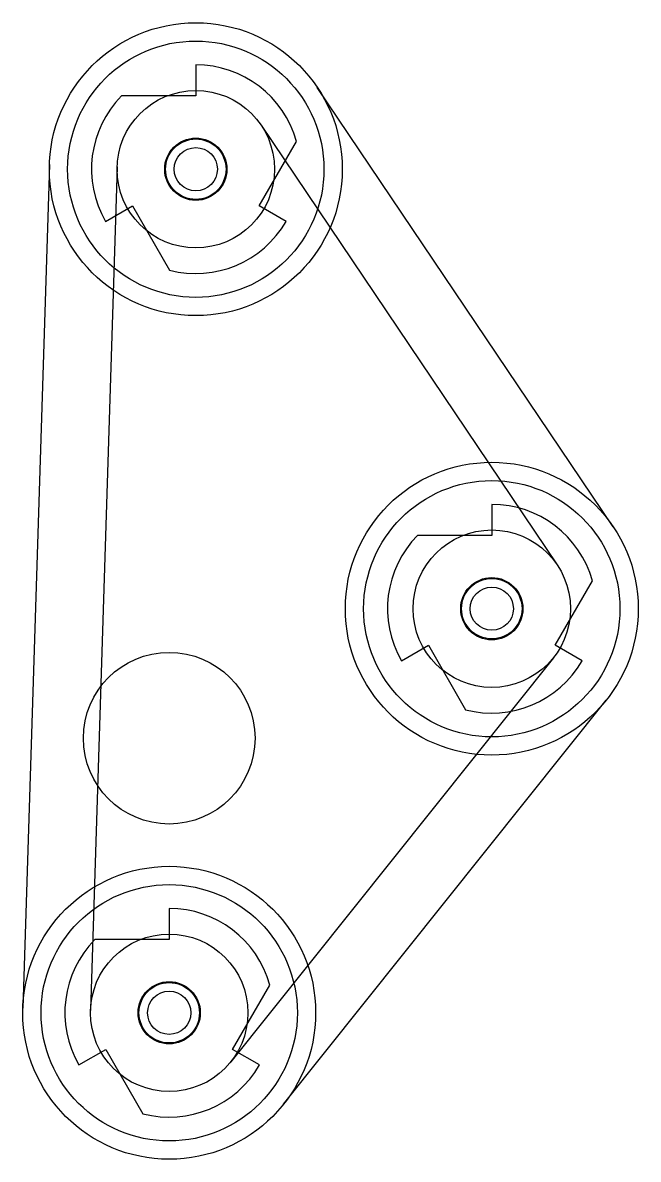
# Model space of a CAD drawing. Extents: x 13.16 to 14.84, y 34.5 to 37.6.
import ezdxf

# ---------------------------------------------------------------- set-up
doc = ezdxf.new("R2010")
doc.units = 0
doc.header["$LTSCALE"] = 5
doc.header["$MEASUREMENT"] = 0
for name, color, linetype in [('Z0_BOTCOMP', 4, 'Continuous'), ('Z0_CUT500', 4, 'Continuous'), ('Z0_RUBBER', 2, 'Continuous'), ('Z0_TOPCOMP', 6, 'Continuous')]:
    doc.layers.add(name, color=color, linetype=linetype)

msp = doc.modelspace()

# ---------------------------------------------------------------- linework, layer by layer
at = {"layer": 'Z0_BOTCOMP', "color": 4, "linetype": 'Continuous', "lineweight": 25}
for p, q in [((13.6352, 37.4854), (13.6352, 37.4004)), ((13.6352, 37.4004), (13.4321, 37.4004)), ((13.8084, 37.1004), (13.9099, 37.2762)), ((13.3883, 37.0579), (13.4619, 37.1004)), ((13.4619, 37.1004), (13.5635, 36.9246)), ((13.882, 37.0579), (13.8084, 37.1004)), ((14.4436, 36.285), (14.4436, 36.2)), ((14.4436, 36.2), (14.2406, 36.2)), ((14.6168, 35.9), (14.7184, 36.0758)), ((14.1968, 35.8575), (14.2704, 35.9)), ((14.2704, 35.9), (14.372, 35.7242)), ((14.6905, 35.8575), (14.6168, 35.9)), ((13.5625, 35.1814), (13.5625, 35.0964)), ((13.5625, 35.0964), (13.3595, 35.0964)), ((13.7357, 34.7964), (13.8372, 34.9722)), ((13.3157, 34.7539), (13.3893, 34.7964)), ((13.3893, 34.7964), (13.4908, 34.6205)), ((13.8093, 34.7539), (13.7357, 34.7964))]:
    msp.add_line(p, q, dxfattribs=at)
for centre, radius in [((13.6352, 37.2004), 0.085), ((13.6352, 37.2004), 0.059), ((14.4436, 36), 0.085), ((14.4436, 36), 0.059), ((13.5625, 34.8964), 0.085), ((13.5625, 34.8964), 0.059)]:
    msp.add_circle(centre, radius, dxfattribs=at)
for centre, start, end in [((13.6352, 37.2004), 15.4321, 90), ((13.6352, 37.2004), 135.4321, -150), ((13.6352, 37.2004), -104.5679, -30), ((14.4436, 36), 15.4321, 90), ((14.4436, 36), 135.4321, -150), ((14.4436, 36), -104.5679, -30), ((13.5625, 34.8964), 15.4321, 90), ((13.5625, 34.8964), 135.4321, -150), ((13.5625, 34.8964), -104.5679, -30)]:
    msp.add_arc(centre, 0.285, start, end, dxfattribs=at)
at = {"layer": 'Z0_CUT500', "color": 5, "linetype": 'Continuous', "lineweight": 25}
for centre, radius in [((13.6352, 37.2004), 0.0825), ((14.4436, 36), 0.0825), ((13.5625, 35.6464), 0.2344), ((13.5625, 34.8964), 0.0825)]:
    msp.add_circle(centre, radius, dxfattribs=at)
at = {"layer": 'Z0_RUBBER', "color": 2, "linetype": 'Continuous', "lineweight": 25}
for p, q in [((14.7754, 36.2235), (13.9669, 37.4238)), ((13.8135, 37.3205), (14.622, 36.1201)), ((13.2354, 37.213), (13.1627, 34.909)), ((13.4203, 37.2072), (13.3476, 34.9031)), ((14.6117, 35.8659), (13.7305, 34.7622)), ((13.8751, 34.6468), (14.7562, 35.7504))]:
    msp.add_line(p, q, dxfattribs=at)
for centre, radius in [((13.6352, 37.2004), 0.4), ((13.6352, 37.2004), 0.215), ((14.4436, 36), 0.4), ((14.4436, 36), 0.215), ((13.5625, 34.8964), 0.4), ((13.5625, 34.8964), 0.215)]:
    msp.add_circle(centre, radius, dxfattribs=at)
at = {"layer": 'Z0_TOPCOMP', "color": 6, "linetype": 'Continuous', "lineweight": 25}
for centre in [(13.6352, 37.2004), (14.4436, 36), (13.5625, 34.8964)]:
    msp.add_circle(centre, 0.35, dxfattribs=at)

doc.saveas('drawing.dxf')
